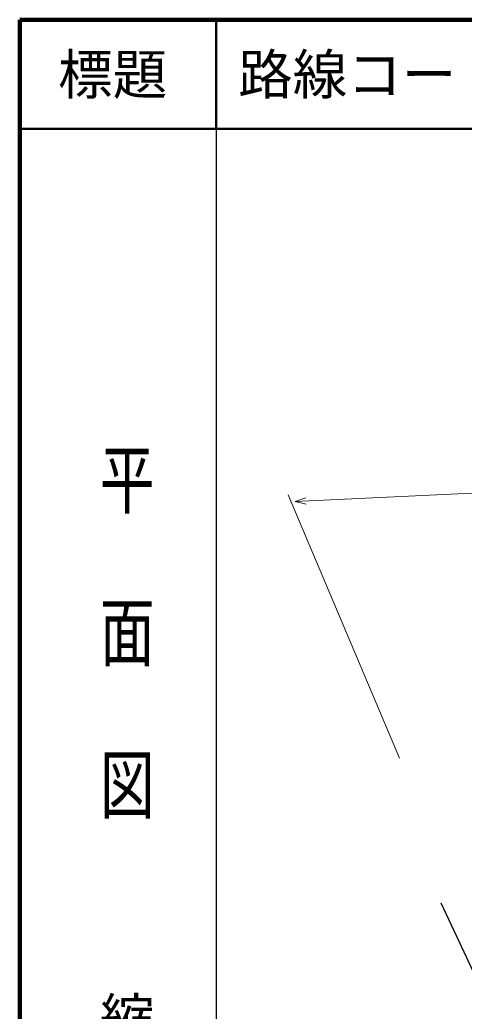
# Model space of a CAD drawing. Units: millimetres, scale not verified. Extents: x 40000 to 680000, y 20000 to 380000.
# Drawn here: x 40000 to 80715, y 289140 to 380000 of the extents above; entities that cross this region are included whole.
import ezdxf
from ezdxf.enums import TextEntityAlignment as Align

# ---------------------------------------------------------------- set-up
doc = ezdxf.new("R2010")
doc.units = ezdxf.units.MM
doc.header["$LTSCALE"] = 1000
for name, color, linetype, lineweight in [('M-BGD', 7, 'Continuous', 25), ('M-BGD-HTXT', 7, 'Continuous', 13), ('M-TTL', 2, 'Continuous', 140), ('M-TTL-BAND', 7, 'Continuous', 25), ('M-TTL-LINE', 7, 'Continuous', 50)]:
    doc.layers.add(name, color=color, linetype=linetype, lineweight=lineweight)
doc.layers.add('M-TTL-TXT', color=7, linetype='Continuous')
doc.styles.add('@ＭＳ ゴシック', font='')
doc.styles.add('ＭＳ ゴシック', font='')
doc.styles.get('@ＭＳ ゴシック').set_extended_font_data('@MS Gothic')
doc.styles.get('ＭＳ ゴシック').set_extended_font_data('MS Gothic')

msp = doc.modelspace()

# ---------------------------------------------------------------- linework, layer by layer
at = {"layer": 'M-BGD'}
msp.add_line((78573, 299065), (94486, 265040), dxfattribs=at)
at = {"layer": 'M-BGD-HTXT'}
for p, q in [((65218, 335859), (142712, 339498)), ((74780, 312340), (64603, 336471))]:
    msp.add_line(p, q, dxfattribs=at)
msp.add_lwpolyline([(66230, 335619), (65218, 335859), (66204, 336191)], dxfattribs=at)
at = {"layer": 'M-TTL'}
for p, q in [((40000, 380000), (40000, 20000)), ((680000, 380000), (40000, 380000))]:
    msp.add_line(p, q, dxfattribs=at)
at = {"layer": 'M-TTL-BAND'}
msp.add_line((58000, 370000), (58000, 20000), dxfattribs=at)
at = {"layer": 'M-TTL-LINE'}
for p, q in [((58000, 380000), (58000, 370000)), ((40000, 370000), (680000, 370000))]:
    msp.add_line(p, q, dxfattribs=at)

# ---------------------------------------------------------------- texts
at = {"layer": 'M-TTL-BAND', "style": '@ＭＳ ゴシック', "width": 1.4}
msp.add_text('平  面  図', height=3666, rotation=270, dxfattribs=at).set_placement((49777, 306475), align=Align.MIDDLE_RIGHT)
at = {"layer": 'M-TTL-BAND', "style": '@ＭＳ ゴシック'}
msp.add_text('縮尺千分の一', height=3666, rotation=270, dxfattribs=at).set_placement((49777, 261030), align=Align.MIDDLE_RIGHT)
at = {"layer": 'M-TTL-TXT', "style": 'ＭＳ ゴシック'}
msp.add_text('標題', height=3666, dxfattribs=at).set_placement((48500, 375000), align=Align.MIDDLE_CENTER)
msp.add_text('路線コード', height=3666, dxfattribs=at).set_placement((60000, 375000), align=Align.MIDDLE_LEFT)

doc.saveas('drawing.dxf')
